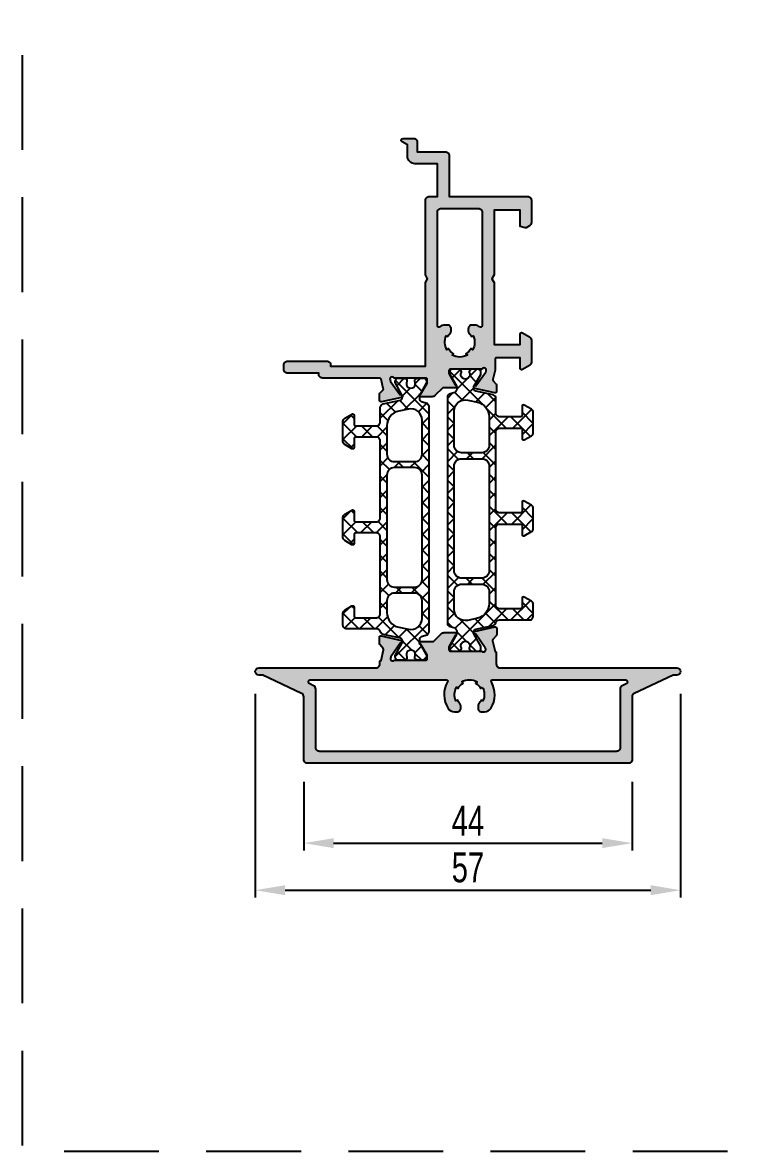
# Model space of a CAD drawing. Header units: millimetres. Extents: x -158 to 6343, y 4572 to 7765.
# Drawn here: x 3691 to 3790.1, y 4980.1 to 5131.2 of the extents above; entities that cross this region are included whole.
import ezdxf

# ---------------------------------------------------------------- set-up
doc = ezdxf.new("R2010")
doc.units = ezdxf.units.MM
doc.header["$LTSCALE"] = 0.2
doc.linetypes.add('DASHED2', pattern=[9.525, 6.35, -3.175])
for name, color, linetype in [('RI-DIMENSION', 7, 'Continuous'), ('RI-HATCH-P', 7, 'Continuous'), ('RI-HATCH-PI', 4, 'Continuous'), ('RI-LAYOUT', 7, 'Continuous'), ('RI-PROFILE', 7, 'Continuous')]:
    doc.layers.add(name, color=color, linetype=linetype)
doc.styles.add('T7', font='arial.ttf', dxfattribs={"width": 0.7})
doc.dimstyles.new('SCHAAL1OP1', dxfattribs={"dimscale": 0, "dimtxt": 2, "dimasz": 2, "dimexe": 0.5, "dimexo": 1.5, "dimgap": 0.5, "dimtad": 1, "dimdec": 1, "dimzin": 9, "dimdsep": 46, "dimtxsty": 'T7', "dimcen": 2.5, "dimclrd": 256, "dimclre": 256, "dimclrt": 256, "dimadec": 1, "dimazin": 2, "dimtfac": 1, "dimtdec": 1, "dimtmove": 0, "dimatfit": 3, "dimfxl": 1, "dimtolj": 1, "dimtzin": 9, "dimlwd": -1, "dimlwe": -1, "dimarcsym": 0})
pattern_1 = [(225, (33.3794, 31.9917), (1.06066, -1.06066), []), (315, (33.3794, 31.9917), (1.06066, 1.06066), [])]

# ---------------------------------------------------------------- blocks, each defined once
blk = doc.blocks.new('0000407R')
at = {"layer": 'RI-HATCH-PI'}
h = blk.add_hatch(dxfattribs=at)
h.set_pattern_fill('_USER', color=256, scale=1.5, angle=225, double=1, pattern_type=0)
h.set_pattern_definition(pattern_1)
h.paths.add_polyline_path([(0.95, 2.39, -0.131652), (0.91, 2.24), (0.03, 0.71, 0.245227), (0.02, 0.52, 0.507805), (0.4, 0), (0.98, 0, 0.044632), (1.02, 0, -0.012287), (1.31, 0.05, 0.37684), (1.58, 0.35), (1.58, 0.46, -1.69614), (2.63, 0.46), (2.63, 0.35, 0.37684), (2.89, 0.05, -0.012287), (3.18, 0, 0.044632), (3.22, 0), (3.8, 0, 0.507805), (4.18, 0.52, 0.245227), (4.17, 0.71), (3.29, 2.24, -0.131652), (3.25, 2.39), (3.25, 2.66, -0.351665), (3.49, 2.95), (5.81, 3.47, 0.281093), (6.18, 3.83, -0.340921), (6.67, 4.2), (10.7, 4.2, 0.414214), (11.2, 4.7), (11.2, 6.29, 0.267949), (10.95, 6.72), (10, 7.27, 0.57735), (9.7, 7.1), (9.7, 5.9, -0.414214), (9.5, 5.7), (6.7, 5.7, -0.414214), (6.2, 6.2), (6.2, 16.55, -0.414214), (6.7, 17.05), (9.5, 17.05, -0.414214), (9.7, 16.85), (9.7, 15.65, 0.57735), (10, 15.48), (10.95, 16.03, 0.267949), (11.2, 16.46), (11.2, 19.14, 0.267949), (10.95, 19.57), (10, 20.12, 0.57735), (9.7, 19.95), (9.7, 18.75, -0.414214), (9.5, 18.55), (6.7, 18.55, -0.414214), (6.2, 19.05), (6.2, 29.4, -0.414214), (6.7, 29.9), (9.5, 29.9, -0.414214), (9.7, 29.7), (9.7, 28.5, 0.57735), (10, 28.33), (10.95, 28.88, 0.267949), (11.2, 29.31), (11.2, 31.99, 0.267949), (10.95, 32.42), (10, 32.97, 0.57735), (9.7, 32.8), (9.7, 31.6, -0.414214), (9.5, 31.4), (6.7, 31.4, -0.414214), (6.2, 31.9), (6.2, 33.85, 0.351665), (5.81, 34.33), (3.49, 34.85, -0.351665), (3.25, 35.14), (3.25, 35.41, -0.131652), (3.29, 35.56), (4.17, 37.09, 0.245227), (4.18, 37.28, 0.507805), (3.8, 37.8), (3.22, 37.8, 0.044632), (3.18, 37.8, -0.012287), (2.89, 37.75, 0.37684), (2.63, 37.45), (2.63, 37.34, -1.69614), (1.58, 37.34), (1.58, 37.45, 0.37684), (1.31, 37.75, -0.012287), (1.02, 37.8, 0.044632), (0.98, 37.8), (0.4, 37.8, 0.507805), (0.02, 37.28, 0.245227), (0.03, 37.09), (0.91, 35.56, -0.131652), (0.95, 35.41), (0.95, 35.09, -0.351665), (0.56, 34.6), (0.09, 34.49, 0.351665), (-0.3, 34.01), (-0.3, 3.79, 0.351665), (0.09, 3.31), (0.56, 3.2, -0.351665), (0.95, 2.71)])
h.paths.add_polyline_path([(0.6, 5.61), (0.6, 8, -0.414214), (1.6, 9), (4.3, 9, -0.414214), (5.3, 8), (5.3, 6.39, -0.351665), (3.73, 4.44), (2.42, 4.15, -0.479656)], flags=16)
h.paths.add_polyline_path([(1.6, 9.8, -0.414214), (0.6, 10.8), (0.6, 24.8, -0.414214), (1.6, 25.8), (4.3, 25.8, -0.414214), (5.3, 24.8), (5.3, 10.8, -0.414214), (4.3, 9.8)], flags=16)
h.paths.add_polyline_path([(1.6, 26.6, -0.414214), (0.6, 27.6), (0.6, 32.19, -0.479656), (2.42, 33.65), (3.73, 33.36, -0.351665), (5.3, 31.41), (5.3, 27.6, -0.414214), (4.3, 26.6)], flags=16)
at = {"layer": 'RI-PROFILE'}
for points in [[(11.2, 4.7), (11.2, 6.29, 0.267949), (10.95, 6.72), (10, 7.27, 0.57735), (9.7, 7.1), (9.7, 5.9, -0.414214), (9.5, 5.7), (6.7, 5.7, -0.414214), (6.2, 6.2), (6.2, 16.55, -0.414214), (6.7, 17.05), (9.5, 17.05, -0.414214), (9.7, 16.85), (9.7, 15.65, 0.57735), (10, 15.48), (10.95, 16.03, 0.267949), (11.2, 16.46), (11.2, 19.14, 0.267949), (10.95, 19.57), (10, 20.12, 0.57735), (9.7, 19.95), (9.7, 18.75, -0.414214), (9.5, 18.55), (6.7, 18.55, -0.414214), (6.2, 19.05), (6.2, 29.4, -0.414214), (6.7, 29.9), (9.5, 29.9, -0.414214), (9.7, 29.7), (9.7, 28.5, 0.57735), (10, 28.33), (10.95, 28.88, 0.267949), (11.2, 29.31), (11.2, 31.99, 0.267949), (10.95, 32.42), (10, 32.97, 0.57735), (9.7, 32.8), (9.7, 31.6, -0.414214), (9.5, 31.4), (6.7, 31.4, -0.414214), (6.2, 31.9), (6.2, 33.85, 0.351665), (5.81, 34.33), (3.49, 34.85, -0.351665), (3.25, 35.14), (3.25, 35.41, -0.131652), (3.29, 35.56), (4.17, 37.09, 0.131652), (4.2, 37.19), (4.2, 37.4, 0.414214), (3.8, 37.8), (3.22, 37.8, 0.044632), (3.18, 37.8, -0.012287), (2.89, 37.75, 0.37684), (2.63, 37.45), (2.63, 37.34, -1.69614), (1.58, 37.34), (1.58, 37.45, 0.37684), (1.31, 37.75, -0.012287), (1.02, 37.8, 0.044632), (0.98, 37.8), (0.4, 37.8, 0.414214), (0, 37.4), (0, 37.19, 0.131652), (0.03, 37.09), (0.91, 35.56, -0.131652), (0.95, 35.41), (0.95, 35.09, -0.351665), (0.56, 34.6), (0.09, 34.49, 0.351665), (-0.3, 34.01), (-0.3, 3.79, 0.351665), (0.09, 3.31), (0.56, 3.2, -0.351665), (0.95, 2.71), (0.95, 2.39, -0.131652), (0.91, 2.24), (0.03, 0.71, 0.131652), (0, 0.61), (0, 0.4, 0.414214), (0.4, 0), (0.98, 0, 0.044632), (1.02, 0, -0.012287), (1.31, 0.05, 0.37684), (1.58, 0.35), (1.58, 0.46, -1.69614), (2.63, 0.46), (2.63, 0.35, 0.37684), (2.89, 0.05, -0.012287), (3.18, 0, 0.044632), (3.22, 0), (3.8, 0, 0.414214), (4.2, 0.4), (4.2, 0.61, 0.131652), (4.17, 0.71), (3.29, 2.24, -0.131652), (3.25, 2.39), (3.25, 2.66, -0.351665), (3.49, 2.95), (5.81, 3.47, 0.281093), (6.18, 3.83, -0.340921), (6.67, 4.2), (10.7, 4.2, 0.414214)], [(3.73, 33.36, -0.351665), (5.3, 31.41), (5.3, 27.6, -0.414214), (4.3, 26.6), (1.6, 26.6, -0.414214), (0.6, 27.6), (0.6, 32.19, -0.479656), (2.42, 33.65)], [(5.3, 10.8, -0.414214), (4.3, 9.8), (1.6, 9.8, -0.414214), (0.6, 10.8), (0.6, 24.8, -0.414214), (1.6, 25.8), (4.3, 25.8, -0.414214), (5.3, 24.8)], [(5.3, 6.39, -0.351665), (3.73, 4.44), (2.42, 4.15, -0.479656), (0.6, 5.61), (0.6, 8, -0.414214), (1.6, 9), (4.3, 9, -0.414214), (5.3, 8)]]:
    blk.add_lwpolyline(points, format="xyb", close=True, dxfattribs=at)
blk = doc.blocks.new('0000407L')
at = {"layer": 'RI-HATCH-PI'}
h = blk.add_hatch(dxfattribs=at)
h.set_pattern_fill('_USER', color=256, scale=1.5, angle=225, double=1, pattern_type=0)
h.set_pattern_definition(pattern_1)
h.paths.add_polyline_path([(-0.95, 2.71, -0.351665), (-0.56, 3.2), (-0.09, 3.31, 0.351665), (0.3, 3.79), (0.3, 34.01, 0.351665), (-0.09, 34.49), (-0.56, 34.6, -0.351665), (-0.95, 35.09), (-0.95, 35.41, -0.131652), (-0.91, 35.56), (-0.03, 37.09, 0.131652), (0, 37.19), (0, 37.4, 0.414214), (-0.4, 37.8), (-0.98, 37.8, 0.044632), (-1.02, 37.8, -0.012287), (-1.31, 37.75, 0.37684), (-1.57, 37.45), (-1.57, 37.34, -1.69614), (-2.63, 37.34), (-2.63, 37.45, 0.37684), (-2.89, 37.75, -0.012287), (-3.18, 37.8, 0.044632), (-3.22, 37.8), (-3.8, 37.8, 0.414214), (-4.2, 37.4), (-4.2, 37.19, 0.131652), (-4.17, 37.09), (-3.29, 35.56, -0.131652), (-3.25, 35.41), (-3.25, 35.14, -0.351665), (-3.49, 34.85), (-5.81, 34.33, 0.351665), (-6.2, 33.85), (-6.2, 31.9, -0.414214), (-6.7, 31.4), (-9.5, 31.4, -0.414214), (-9.7, 31.6), (-9.7, 32.8, 0.57735), (-10, 32.97), (-10.95, 32.42, 0.267949), (-11.2, 31.99), (-11.2, 29.31, 0.267949), (-10.95, 28.88), (-10, 28.33, 0.57735), (-9.7, 28.5), (-9.7, 29.7, -0.414214), (-9.5, 29.9), (-6.7, 29.9, -0.414214), (-6.2, 29.4), (-6.2, 19.05, -0.414214), (-6.7, 18.55), (-9.5, 18.55, -0.414214), (-9.7, 18.75), (-9.7, 19.95, 0.57735), (-10, 20.12), (-10.95, 19.57, 0.267949), (-11.2, 19.14), (-11.2, 16.46, 0.267949), (-10.95, 16.03), (-10, 15.48, 0.57735), (-9.7, 15.65), (-9.7, 16.85, -0.414214), (-9.5, 17.05), (-6.7, 17.05, -0.414214), (-6.2, 16.55), (-6.2, 6.2, -0.414214), (-6.7, 5.7), (-9.5, 5.7, -0.414214), (-9.7, 5.9), (-9.7, 7.1, 0.57735), (-10, 7.27), (-10.95, 6.72, 0.267949), (-11.2, 6.29), (-11.2, 4.7, 0.414214), (-10.7, 4.2), (-6.67, 4.2, -0.340921), (-6.18, 3.83, 0.281093), (-5.81, 3.47), (-3.49, 2.95, -0.351665), (-3.25, 2.66), (-3.25, 2.39, -0.131652), (-3.29, 2.24), (-4.17, 0.71, 0.131652), (-4.2, 0.61), (-4.2, 0.4, 0.414214), (-3.8, 0), (-3.22, 0, 0.044632), (-3.18, 0, -0.012287), (-2.89, 0.05, 0.37684), (-2.63, 0.35), (-2.63, 0.46, -1.69614), (-1.57, 0.46), (-1.57, 0.35, 0.37684), (-1.31, 0.05, -0.012287), (-1.02, 0, 0.044632), (-0.98, 0), (-0.4, 0, 0.414214), (0, 0.4), (0, 0.61, 0.131652), (-0.03, 0.71), (-0.91, 2.24, -0.131652), (-0.95, 2.39)])
h.paths.add_polyline_path([(-2.42, 4.15), (-3.73, 4.44, -0.351665), (-5.3, 6.39), (-5.3, 8, -0.414214), (-4.3, 9), (-1.6, 9, -0.414214), (-0.6, 8), (-0.6, 5.61, -0.479656)], flags=16)
h.paths.add_polyline_path([(-4.3, 9.8, -0.414214), (-5.3, 10.8), (-5.3, 24.8, -0.414214), (-4.3, 25.8), (-1.6, 25.8, -0.414214), (-0.6, 24.8), (-0.6, 10.8, -0.414214), (-1.6, 9.8)], flags=16)
h.paths.add_polyline_path([(-4.3, 26.6, -0.414214), (-5.3, 27.6), (-5.3, 31.41, -0.351665), (-3.73, 33.36), (-2.42, 33.65, -0.479656), (-0.6, 32.19), (-0.6, 27.6, -0.414214), (-1.6, 26.6)], flags=16)
at = {"layer": 'RI-PROFILE'}
for points in [[(-11.2, 4.7), (-11.2, 6.29, -0.267949), (-10.95, 6.72), (-10, 7.27, -0.57735), (-9.7, 7.1), (-9.7, 5.9, 0.414214), (-9.5, 5.7), (-6.7, 5.7, 0.414214), (-6.2, 6.2), (-6.2, 16.55, 0.414214), (-6.7, 17.05), (-9.5, 17.05, 0.414214), (-9.7, 16.85), (-9.7, 15.65, -0.57735), (-10, 15.48), (-10.95, 16.03, -0.267949), (-11.2, 16.46), (-11.2, 19.14, -0.267949), (-10.95, 19.57), (-10, 20.12, -0.57735), (-9.7, 19.95), (-9.7, 18.75, 0.414214), (-9.5, 18.55), (-6.7, 18.55, 0.414214), (-6.2, 19.05), (-6.2, 29.4, 0.414214), (-6.7, 29.9), (-9.5, 29.9, 0.414214), (-9.7, 29.7), (-9.7, 28.5, -0.57735), (-10, 28.33), (-10.95, 28.88, -0.267949), (-11.2, 29.31), (-11.2, 31.99, -0.267949), (-10.95, 32.42), (-10, 32.97, -0.57735), (-9.7, 32.8), (-9.7, 31.6, 0.414214), (-9.5, 31.4), (-6.7, 31.4, 0.414214), (-6.2, 31.9), (-6.2, 33.85, -0.351665), (-5.81, 34.33), (-3.49, 34.85, 0.351665), (-3.25, 35.14), (-3.25, 35.41, 0.131652), (-3.29, 35.56), (-4.17, 37.09, -0.131652), (-4.2, 37.19), (-4.2, 37.4, -0.414214), (-3.8, 37.8), (-3.22, 37.8, -0.044632), (-3.18, 37.8, 0.012287), (-2.89, 37.75, -0.37684), (-2.63, 37.45), (-2.63, 37.34, 1.69614), (-1.57, 37.34), (-1.57, 37.45, -0.37684), (-1.31, 37.75, 0.012287), (-1.02, 37.8, -0.044632), (-0.98, 37.8), (-0.4, 37.8, -0.414214), (0, 37.4), (0, 37.19, -0.131652), (-0.03, 37.09), (-0.91, 35.56, 0.131652), (-0.95, 35.41), (-0.95, 35.09, 0.351665), (-0.56, 34.6), (-0.09, 34.49, -0.351665), (0.3, 34.01), (0.3, 3.79, -0.351665), (-0.09, 3.31), (-0.56, 3.2, 0.351665), (-0.95, 2.71), (-0.95, 2.39, 0.131652), (-0.91, 2.24), (-0.03, 0.71, -0.131652), (0, 0.61), (0, 0.4, -0.414214), (-0.4, 0), (-0.98, 0, -0.044632), (-1.02, 0, 0.012287), (-1.31, 0.05, -0.37684), (-1.57, 0.35), (-1.57, 0.46, 1.69614), (-2.63, 0.46), (-2.63, 0.35, -0.37684), (-2.89, 0.05, 0.012287), (-3.18, 0, -0.044632), (-3.22, 0), (-3.8, 0, -0.414214), (-4.2, 0.4), (-4.2, 0.61, -0.131652), (-4.17, 0.71), (-3.29, 2.24, 0.131652), (-3.25, 2.39), (-3.25, 2.66, 0.351665), (-3.49, 2.95), (-5.81, 3.47, -0.281093), (-6.18, 3.83, 0.340921), (-6.67, 4.2), (-10.7, 4.2, -0.414214)], [(-3.73, 33.36, 0.351665), (-5.3, 31.41), (-5.3, 27.6, 0.414214), (-4.3, 26.6), (-1.6, 26.6, 0.414214), (-0.6, 27.6), (-0.6, 32.19, 0.479656), (-2.42, 33.65)], [(-5.3, 10.8, 0.414214), (-4.3, 9.8), (-1.6, 9.8, 0.414214), (-0.6, 10.8), (-0.6, 24.8, 0.414214), (-1.6, 25.8), (-4.3, 25.8, 0.414214), (-5.3, 24.8)], [(-5.3, 6.39, 0.351665), (-3.73, 4.44), (-2.42, 4.15, 0.479656), (-0.6, 5.61), (-0.6, 8, 0.414214), (-1.6, 9), (-4.3, 9, 0.414214), (-5.3, 8)]]:
    blk.add_lwpolyline(points, format="xyb", close=True, dxfattribs=at)
blk = doc.blocks.new('4030115')
at = {"layer": 'RI-HATCH-P'}
h = blk.add_hatch(color=256, dxfattribs=at)
h.dxf.hatch_style = 1
h.paths.add_polyline_path([(37, 56.69, 0.267949), (36.75, 57.12), (35.8, 57.67, 0.57735), (35.5, 57.5), (35.5, 56.1), (32, 56.1), (32, 64.38), (31.7, 64.9), (32, 65.42), (32, 74.1), (35.5, 74.1), (35.5, 71.89), (36.17, 71.71, 0.198912), (36.32, 71.73), (36.75, 71.97, 0.267949), (37, 72.41), (37, 75.4, 0.414214), (36.5, 75.9), (26, 75.9), (26, 81.4, 0.414214), (25.5, 81.9), (21.7, 81.9), (21.7, 83.2, 0.414214), (21.2, 83.7), (19.8, 83.7, 0.767327), (19.67, 83.23), (20.4, 82.81), (20.4, 81.3, 0.414214), (21.4, 80.3), (24.4, 80.3), (24.4, 75.9), (23.3, 75.9, 0.414214), (22.8, 75.4), (22.8, 65.42), (23.1, 64.9), (22.8, 64.38), (22.8, 53.2), (10.1, 53.2), (10.1, 53.35, 0.414214), (9.6, 53.85), (4.32, 53.85, 0.414214), (3.82, 53.35), (3.82, 52.75, 0.414214), (4.32, 52.25), (8.5, 52.25), (8.5, 52.1, 0.414214), (9, 51.6), (16.66, 51.6, -0.344043), (16.85, 51.45), (17.16, 50.21, -0.263193), (17.12, 50.02), (16.71, 49.56, 0.185256), (16.65, 49.43), (16.65, 48.6, 0.479656), (16.9, 48.41), (19.58, 49, 0.191331), (19.7, 49.09), (19.7, 49.21, 0.113439), (19.67, 49.34, 0.333702), (19.43, 49.37), (18.14, 51.14, -0.083094), (18.11, 51.2), (18.06, 51.36, -0.892534), (18.61, 51.6), (22.85, 51.6, -0.414214), (23.05, 51.4), (23.05, 51.03, -0.131652), (23.02, 50.93), (22.2, 49.5, 0.124098), (22.1, 49.48), (22.04, 49.36, 0.09248), (22, 49.26, 0.35697), (22.2, 49.1), (23.72, 49.1, 0.198912), (24.08, 49.25), (25.13, 50.3), (26.8, 50.3, 0.35697), (27, 50.46, 0.09248), (26.96, 50.56), (26.9, 50.68, 0.124098), (26.8, 50.7), (25.98, 52.13, -0.131652), (25.95, 52.23), (25.95, 52.6, -0.414214), (26.15, 52.8), (30.39, 52.8, -0.892534), (30.94, 52.56), (30.89, 52.4, -0.083094), (30.86, 52.34), (29.57, 50.57, 0.333685), (29.33, 50.54, 0.113447), (29.3, 50.41), (29.3, 50.29, 0.191319), (29.42, 50.2), (32.1, 49.61, 0.479656), (32.35, 49.8), (32.35, 50.63, 0.185256), (32.29, 50.76), (31.88, 51.22, -0.235921), (31.84, 51.39), (32.15, 52.65), (32.15, 54.1, -0.414214), (32.35, 54.3), (35.5, 54.3), (35.5, 52.9, 0.57735), (35.8, 52.73), (36.75, 53.27, 0.267949), (37, 53.71)])
h.paths.add_polyline_path([(29.12, 55.38), (28.94, 55.57, -0.145898), (28.23, 54.86), (28.42, 54.68, -0.272842), (26.38, 54.68), (26.57, 54.86, -0.145898), (25.86, 55.57), (25.68, 55.38, -0.247116), (25.59, 57.24), (25.81, 57.14, -0.07797), (26.12, 57.59, 0.189103), (26.25, 57.93), (26.25, 58.2, 0.414214), (25.75, 58.7), (25.38, 58.7, 0.179494), (24.73, 58.46, -0.641395), (24.4, 58.61), (24.4, 73.8, -0.414214), (24.9, 74.3), (29.9, 74.3, -0.414214), (30.4, 73.8), (30.4, 58.61, -0.641395), (30.07, 58.46, 0.179494), (29.42, 58.7), (29.05, 58.7, 0.414214), (28.55, 58.2), (28.55, 57.93, 0.189103), (28.68, 57.59, -0.07797), (28.99, 57.14), (29.21, 57.24, -0.247116)], flags=16)
h.paths.add_polyline_path([(56.5, 12.8), (32.8, 12.8, -0.414214), (32.3, 13.3), (32.3, 14.8, 0.341999), (32.15, 14.99), (31.8, 16.41, -0.264246), (31.84, 16.6), (32.32, 17.13, 0.166807), (32.36, 17.25), (32.36, 18.08, 0.479955), (32.12, 18.28), (29.39, 17.67, 1.23752), (29.55, 17.32), (30.84, 15.44), (30.88, 15.31, -0.767327), (30.39, 15), (26.15, 15, -0.414214), (25.95, 15.2), (25.95, 15.63), (26.8, 17.1, 1), (26.8, 17.5), (25.28, 17.5, 0.198912), (24.92, 17.35), (23.87, 16.3), (22.2, 16.3, 1), (22.2, 15.9), (23.05, 14.43), (23.05, 14, -0.414214), (22.85, 13.8), (18.61, 13.8, -0.767327), (18.12, 14.11), (18.16, 14.24), (19.45, 16.12, 1.238134), (19.61, 16.47), (16.88, 17.08, 0.479656), (16.64, 16.88), (16.64, 16.05, 0.205882), (16.7, 15.91), (17.16, 15.4, -0.23555), (17.21, 15.23), (16.85, 13.79, 0.341999), (16.7, 13.6), (16.7, 13.3, -0.414214), (16.2, 12.8), (0.5, 12.8, 1), (0.5, 11.8), (1, 11.8), (6.21, 9.37, -0.291473), (6.5, 8.92), (6.5, 0.5, 0.414214), (7, 0), (50, 0, 0.414214), (50.5, 0.5), (50.5, 8.92, -0.291473), (50.79, 9.37), (56, 11.8), (56.5, 11.8, 1)])
h.paths.add_polyline_path([(49.57, 11.2, -0.802585), (49.7, 10.63), (49.19, 10.39, 0.291473), (48.9, 9.94), (48.9, 2.1, -0.414214), (48.4, 1.6), (8.6, 1.6, -0.414214), (8.1, 2.1), (8.1, 9.94, 0.291473), (7.81, 10.39), (7.3, 10.63, -0.802585), (7.43, 11.2), (25.58, 11.2, -0.577352), (25.76, 10.9, 0.281098), (25.84, 7.36, 0.254888), (26.68, 6.9), (27.05, 6.9, 0.414214), (27.55, 7.4), (27.55, 7.67, 0.189103), (27.42, 8.01, -0.07797), (27.11, 8.46), (26.89, 8.35, -0.247116), (26.98, 10.22), (27.16, 10.03, -0.145898), (27.87, 10.74), (27.68, 10.92, -0.272842), (29.72, 10.92), (29.53, 10.74, -0.145898), (30.24, 10.03), (30.42, 10.22, -0.247116), (30.51, 8.35), (30.29, 8.46, -0.07797), (29.98, 8.01, 0.189103), (29.85, 7.67), (29.85, 7.4, 0.414214), (30.35, 6.9), (30.72, 6.9, 0.254888), (31.56, 7.36, 0.281098), (31.64, 10.9, -0.577352), (31.82, 11.2)], flags=16)
for points in [[(18.06, 51.36), (18.11, 51.2, 0.083094), (18.14, 51.14), (19.43, 49.37, -1.178332), (19.58, 49), (16.9, 48.41, -0.479656), (16.65, 48.6), (16.65, 49.43, -0.185256), (16.71, 49.56), (17.12, 50.02, 0.263193), (17.16, 50.21), (16.85, 51.45, 0.344043), (16.66, 51.6), (9, 51.6, -0.414214), (8.5, 52.1), (8.5, 52.25), (4.32, 52.25, -0.414214), (3.82, 52.75), (3.82, 53.35, -0.414214), (4.32, 53.85), (9.6, 53.85, -0.414214), (10.1, 53.35), (10.1, 53.2), (22.8, 53.2), (22.8, 64.38), (23.1, 64.9), (22.8, 65.42), (22.8, 75.4, -0.414214), (23.3, 75.9), (24.4, 75.9), (24.4, 80.3), (21.4, 80.3, -0.414214), (20.4, 81.3), (20.4, 82.81), (19.67, 83.23, -0.767327), (19.8, 83.7), (21.2, 83.7, -0.414214), (21.7, 83.2), (21.7, 81.9), (25.5, 81.9, -0.414214), (26, 81.4), (26, 75.9), (36.5, 75.9, -0.414214), (37, 75.4), (37, 72.41, -0.267949), (36.75, 71.97), (36.32, 71.73, -0.198912), (36.17, 71.71), (35.5, 71.89), (35.5, 74.1), (32, 74.1), (32, 65.42), (31.7, 64.9), (32, 64.38), (32, 56.1), (35.5, 56.1), (35.5, 57.5, -0.57735), (35.8, 57.67), (36.75, 57.12, -0.267949), (37, 56.69), (37, 53.71, -0.267949), (36.75, 53.27), (35.8, 52.73, -0.57735), (35.5, 52.9), (35.5, 54.3), (32.35, 54.3, 0.414214), (32.15, 54.1), (32.15, 52.65), (31.84, 51.41, 0.263193), (31.88, 51.22), (32.29, 50.76, -0.185256), (32.35, 50.63), (32.35, 49.8, -0.479656), (32.1, 49.61), (29.42, 50.2, -1.178332), (29.57, 50.57), (30.86, 52.34, 0.083094), (30.89, 52.4), (30.94, 52.56, 0.892534), (30.39, 52.8), (26.15, 52.8, 0.414214), (25.95, 52.6), (25.95, 52.23, 0.131652), (25.98, 52.13), (26.8, 50.7, -1), (26.8, 50.3), (25.13, 50.3), (24.08, 49.25, -0.198912), (23.72, 49.1), (22.2, 49.1, -1), (22.2, 49.5), (23.02, 50.93, 0.131652), (23.05, 51.03), (23.05, 51.4, 0.414214), (22.85, 51.6), (18.61, 51.6, 0.892534)], [(24.4, 58.61), (24.4, 73.8, -0.414214), (24.9, 74.3), (29.9, 74.3, -0.414214), (30.4, 73.8), (30.4, 58.61, -0.641395), (30.07, 58.46, 0.179494), (29.42, 58.7), (29.05, 58.7, 0.414214), (28.55, 58.2), (28.55, 57.93, 0.189103), (28.68, 57.59, -0.07797), (28.99, 57.14), (29.21, 57.24, -0.247116), (29.12, 55.38), (28.94, 55.57, -0.145898), (28.23, 54.86), (28.42, 54.68, -0.272842), (26.38, 54.68), (26.57, 54.86, -0.145898), (25.86, 55.57), (25.68, 55.38, -0.247116), (25.59, 57.24), (25.81, 57.14, -0.07797), (26.12, 57.59, 0.189103), (26.25, 57.93), (26.25, 58.2, 0.414214), (25.75, 58.7), (25.38, 58.7, 0.179494), (24.73, 58.46, -0.641395)], [(24.92, 17.35, -0.198912), (25.28, 17.5), (26.8, 17.5, -1), (26.8, 17.1), (25.98, 15.67, 0.131652), (25.95, 15.57), (25.95, 15.2, 0.414214), (26.15, 15), (30.39, 15, 0.767327), (30.88, 15.31), (30.85, 15.41, 0.076524), (30.83, 15.46), (29.55, 17.32, -1.238134), (29.39, 17.67), (32.12, 18.28, -0.479656), (32.36, 18.08), (32.36, 17.25, -0.166807), (32.32, 17.13), (31.84, 16.6, 0.264246), (31.8, 16.41), (32.15, 14.99, -0.341999), (32.3, 14.8), (32.3, 13.3, 0.414214), (32.8, 12.8), (56.5, 12.8, -1), (56.5, 11.8), (56, 11.8), (50.79, 9.37, 0.291473), (50.5, 8.92), (50.5, 0.5, -0.414214), (50, 0), (7, 0, -0.414214), (6.5, 0.5), (6.5, 8.92, 0.291473), (6.21, 9.37), (1, 11.8), (0.5, 11.8, -1), (0.5, 12.8), (16.2, 12.8, 0.414214), (16.7, 13.3), (16.7, 13.6, -0.341999), (16.85, 13.79), (17.2, 15.21, 0.264246), (17.16, 15.4), (16.68, 15.93, -0.166807), (16.64, 16.05), (16.64, 16.88, -0.479656), (16.88, 17.08), (19.61, 16.47, -1.238134), (19.45, 16.12), (18.17, 14.26, 0.076524), (18.15, 14.21), (18.12, 14.11, 0.767327), (18.61, 13.8), (22.85, 13.8, 0.414214), (23.05, 14), (23.05, 14.37, 0.131652), (23.02, 14.47), (22.2, 15.9, -1), (22.2, 16.3), (23.87, 16.3)], [(30.42, 10.22, -0.247116), (30.51, 8.35), (30.29, 8.46, -0.07797), (29.98, 8.01, 0.189103), (29.85, 7.67), (29.85, 7.4, 0.414214), (30.35, 6.9), (30.72, 6.9, 0.254888), (31.56, 7.36, 0.281098), (31.64, 10.9, -0.577352), (31.82, 11.2), (49.57, 11.2, -0.802585), (49.7, 10.63), (49.19, 10.39, 0.291473), (48.9, 9.94), (48.9, 2.1, -0.414214), (48.4, 1.6), (8.6, 1.6, -0.414214), (8.1, 2.1), (8.1, 9.94, 0.291473), (7.81, 10.39), (7.3, 10.63, -0.802585), (7.43, 11.2), (25.58, 11.2, -0.577352), (25.76, 10.9, 0.281098), (25.84, 7.36, 0.254888), (26.68, 6.9), (27.05, 6.9, 0.414214), (27.55, 7.4), (27.55, 7.67, 0.189103), (27.42, 8.01, -0.07797), (27.11, 8.46), (26.89, 8.35, -0.247116), (26.98, 10.22), (27.16, 10.03, -0.145898), (27.87, 10.74), (27.68, 10.92, -0.272842), (29.72, 10.92), (29.53, 10.74, -0.145898), (30.24, 10.03)]]:
    blk.add_lwpolyline(points, format="xyb", close=True)
for name, p in [('0000407L', (22.95, 13.8)), ('0000407R', (26.05, 15))]:
    blk.add_blockref(name, p)
blk = doc.blocks.new('*D160')
at = {"layer": 'Defpoints', "color": 0, "transparency": 16777216}
for p in [(3728.72, 5032.53), (3772.72, 5032.53), (3772.72, 5021.34)]:
    blk.add_point(p, dxfattribs=at)
at = {"layer": 'RI-DIMENSION', "color": 7, "transparency": 16777216}
for p, q in [((3728.72, 5029.53), (3728.72, 5020.34)), ((3772.72, 5029.53), (3772.72, 5020.34)), ((3732.72, 5021.34), (3768.72, 5021.34))]:
    blk.add_line(p, q, dxfattribs=at)
for points in [[(3732.72, 5022.01), (3732.72, 5020.68), (3728.72, 5021.34)], [(3768.72, 5022.01), (3768.72, 5020.68), (3772.72, 5021.34)]]:
    blk.add_solid(points, dxfattribs=at)
at = {"layer": 'RI-DIMENSION', "transparency": 16777216, "insert": (3750.72, 5024.34), "char_height": 4, "attachment_point": 5, "style": 'T7'}
blk.add_mtext('\\A1;44', dxfattribs=at)
blk = doc.blocks.new('*D161')
at = {"layer": 'Defpoints', "color": 0, "transparency": 16777216}
for p in [(3722.22, 5044.33), (3779.22, 5044.33), (3779.22, 5015.04)]:
    blk.add_point(p, dxfattribs=at)
at = {"layer": 'RI-DIMENSION', "color": 7, "transparency": 16777216}
for p, q in [((3722.22, 5041.33), (3722.22, 5014.04)), ((3779.22, 5041.33), (3779.22, 5014.04)), ((3726.22, 5015.04), (3775.22, 5015.04))]:
    blk.add_line(p, q, dxfattribs=at)
for points in [[(3726.22, 5015.71), (3726.22, 5014.37), (3722.22, 5015.04)], [(3775.22, 5015.71), (3775.22, 5014.37), (3779.22, 5015.04)]]:
    blk.add_solid(points, dxfattribs=at)
at = {"layer": 'RI-DIMENSION', "transparency": 16777216, "insert": (3750.72, 5018.07), "char_height": 4, "attachment_point": 5, "style": 'T7'}
blk.add_mtext('\\A1;57', dxfattribs=at)

msp = doc.modelspace()

# ---------------------------------------------------------------- linework, layer by layer
at = {"layer": 'RI-LAYOUT', "linetype": 'DASHED2', "ltscale": 10, "flags": 128}
msp.add_lwpolyline([(4052.2, 4980.06), (3691.03, 4980.06), (3691.03, 5152.41), (4052.2, 5152.41)], close=True, dxfattribs=at)

# ---------------------------------------------------------------- block references
msp.add_blockref('4030115', (3722.22, 5032.03))

# ---------------------------------------------------------------- dimensions: what is measured, and where the dimension line sits
at = {"layer": 'RI-DIMENSION', "color": 7}
for base, p1, p2, picture, middle in [((3779.22, 5015.04), (3722.22, 5044.33), (3779.22, 5044.33), '*D161', (3750.72, 5018.07)), ((3772.72, 5021.34), (3728.72, 5032.53), (3772.72, 5032.53), '*D160', (3750.72, 5024.34))]:
    dim = msp.add_linear_dim(base=base, p1=p1, p2=p2, dimstyle='SCHAAL1OP1', override={"dimscale": 2, "dimclrd": 7, "dimclre": 7}, dxfattribs=at)
    dim.commit()
    dim.dimension.update_dxf_attribs({"geometry": picture, "text_midpoint": middle})

doc.saveas('drawing.dxf')
